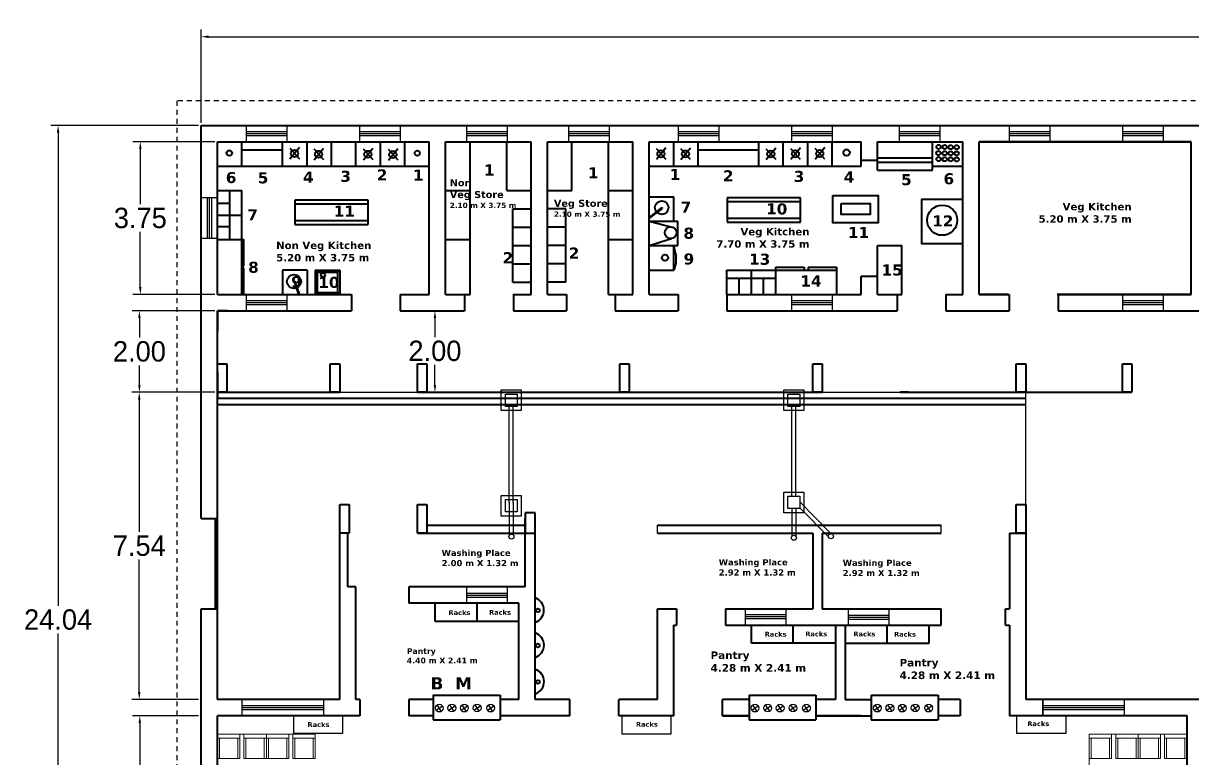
# Model space of a CAD drawing. Header units: inches. Extents: x 23 to 232, y -46 to 52.
# Drawn here: x 114.62 to 143.33, y 33.18 to 51.22 of the extents above; entities that cross this region are included whole.
import ezdxf

# ---------------------------------------------------------------- set-up
doc = ezdxf.new("R2010")
doc.units = ezdxf.units.IN
doc.header["$MEASUREMENT"] = 0
doc.linetypes.add('ACAD_ISO02W100', pattern=[15, 12, -3])
doc.layers.add('FUR', color=1, linetype='Continuous', lineweight=15)
doc.dimstyles.get("Standard").update_dxf_attribs({"dimtxt": 0.18, "dimasz": 0.18, "dimexe": 0.18, "dimexo": 0.0625, "dimgap": 0.09, "dimtad": 0, "dimtih": 1, "dimtoh": 1, "dimdec": 4, "dimzin": 0, "dimdsep": 46, "dimtxsty": 'Standard', "dimcen": 0.09, "dimadec": 0, "dimazin": 0, "dimtfac": 1, "dimtdec": 4, "dimtofl": 0, "dimtmove": 0, "dimatfit": 3, "dimfxl": 1, "dimtolj": 1, "dimtzin": 0, "dimarcsym": 0})

# ---------------------------------------------------------------- blocks, each defined once
blk = doc.blocks.new('*D35')
at = {"color": 0, "lineweight": -2}
for p, q in [((118.926, 48.719), (115.297, 48.719)), ((115.477, 48.539), (115.477, 36.926)), ((115.477, 24.859), (115.477, 36.246)), ((118.926, 24.679), (115.297, 24.679))]:
    blk.add_line(p, q, dxfattribs=at)
at = {"color": 0}
for points in [[(115.447, 48.539), (115.507, 48.539), (115.477, 48.719)], [(115.447, 24.859), (115.507, 24.859), (115.477, 24.679)]]:
    blk.add_solid(points, dxfattribs=at)
at = {"layer": 'Defpoints', "color": 0}
for p in [(115.477, 48.719), (118.989, 48.719), (118.989, 24.679)]:
    blk.add_point(p, dxfattribs=at)
at = {"color": 0, "insert": (115.477, 36.586), "char_height": 0.5, "attachment_point": 5}
blk.add_mtext('\\A1;24.04', dxfattribs=at)
blk = doc.blocks.new('*D36')
at = {"color": 0, "lineweight": -2}
for p, q in [((118.989, 48.782), (118.989, 51.075)), ((119.169, 50.895), (146.744, 50.895)), ((176.499, 50.895), (148.924, 50.895)), ((176.679, 48.782), (176.679, 51.075))]:
    blk.add_line(p, q, dxfattribs=at)
at = {"color": 0}
for points in [[(119.169, 50.925), (119.169, 50.865), (118.989, 50.895)], [(176.499, 50.925), (176.499, 50.865), (176.679, 50.895)]]:
    blk.add_solid(points, dxfattribs=at)
at = {"layer": 'Defpoints', "color": 0}
for p in [(176.679, 50.895), (118.989, 48.719), (176.679, 48.719)]:
    blk.add_point(p, dxfattribs=at)
at = {"color": 0, "insert": (147.834, 50.895), "char_height": 0.5, "attachment_point": 5}
blk.add_mtext('\\A1;57.69', dxfattribs=at)
blk = doc.blocks.new('*D41')
at = {"color": 0, "lineweight": -2}
for p, q in [((124.727, 44.169), (124.907, 44.169)), ((124.727, 43.989), (124.727, 43.522)), ((124.727, 42.349), (124.727, 42.842)), ((124.594, 42.169), (124.907, 42.169))]:
    blk.add_line(p, q, dxfattribs=at)
at = {"color": 0}
for points in [[(124.697, 43.989), (124.757, 43.989), (124.727, 44.169)], [(124.697, 42.349), (124.757, 42.349), (124.727, 42.169)]]:
    blk.add_solid(points, dxfattribs=at)
at = {"layer": 'Defpoints', "color": 0}
for p in [(124.665, 44.169), (124.532, 42.169), (124.727, 42.169)]:
    blk.add_point(p, dxfattribs=at)
at = {"color": 0, "insert": (124.727, 43.182), "char_height": 0.5, "attachment_point": 5}
blk.add_mtext('\\A1;2.00', dxfattribs=at)
blk = doc.blocks.new('*D42')
at = {"color": 0, "lineweight": -2}
for p, q in [((119.326, 42.169), (117.289, 42.169)), ((117.469, 41.989), (117.469, 38.739)), ((117.469, 34.809), (117.469, 38.059)), ((118.926, 34.629), (117.289, 34.629))]:
    blk.add_line(p, q, dxfattribs=at)
at = {"color": 0}
for points in [[(117.439, 41.989), (117.499, 41.989), (117.469, 42.169)], [(117.439, 34.809), (117.499, 34.809), (117.469, 34.629)]]:
    blk.add_solid(points, dxfattribs=at)
at = {"layer": 'Defpoints', "color": 0}
for p in [(117.469, 42.169), (119.389, 42.169), (118.989, 34.629)]:
    blk.add_point(p, dxfattribs=at)
at = {"color": 0, "insert": (117.469, 38.399), "char_height": 0.5, "attachment_point": 5}
blk.add_mtext('\\A1;7.54', dxfattribs=at)
blk = doc.blocks.new('*D43')
at = {"color": 0, "lineweight": -2}
for p, q in [((118.926, 34.229), (117.302, 34.229)), ((117.482, 34.049), (117.482, 29.994)), ((117.482, 25.259), (117.482, 29.314)), ((119.326, 25.079), (117.302, 25.079))]:
    blk.add_line(p, q, dxfattribs=at)
at = {"color": 0}
for points in [[(117.452, 34.049), (117.512, 34.049), (117.482, 34.229)], [(117.452, 25.259), (117.512, 25.259), (117.482, 25.079)]]:
    blk.add_solid(points, dxfattribs=at)
at = {"layer": 'Defpoints', "color": 0}
for p in [(118.989, 34.229), (117.482, 25.079), (119.389, 25.079)]:
    blk.add_point(p, dxfattribs=at)
at = {"color": 0, "insert": (117.482, 29.654), "char_height": 0.5, "attachment_point": 5}
blk.add_mtext('\\A1;9.15', dxfattribs=at)
blk = doc.blocks.new('*D44')
at = {"color": 0, "lineweight": -2}
for p, q in [((119.326, 44.169), (117.292, 44.169)), ((117.472, 43.989), (117.472, 43.509)), ((117.472, 42.349), (117.472, 42.829)), ((119.326, 42.169), (117.292, 42.169))]:
    blk.add_line(p, q, dxfattribs=at)
at = {"color": 0}
for points in [[(117.442, 43.989), (117.502, 43.989), (117.472, 44.169)], [(117.442, 42.349), (117.502, 42.349), (117.472, 42.169)]]:
    blk.add_solid(points, dxfattribs=at)
at = {"layer": 'Defpoints', "color": 0}
for p in [(119.389, 44.169), (117.472, 42.169), (119.389, 42.169)]:
    blk.add_point(p, dxfattribs=at)
at = {"color": 0, "insert": (117.472, 43.169), "char_height": 0.5, "attachment_point": 5}
blk.add_mtext('\\A1;2.00', dxfattribs=at)
blk = doc.blocks.new('*D45')
at = {"color": 0, "lineweight": -2}
for p, q in [((119.326, 48.319), (117.315, 48.319)), ((117.495, 48.139), (117.495, 46.784)), ((117.495, 44.749), (117.495, 46.104)), ((119.326, 44.569), (117.315, 44.569))]:
    blk.add_line(p, q, dxfattribs=at)
at = {"color": 0}
for points in [[(117.465, 48.139), (117.525, 48.139), (117.495, 48.319)], [(117.465, 44.749), (117.525, 44.749), (117.495, 44.569)]]:
    blk.add_solid(points, dxfattribs=at)
at = {"layer": 'Defpoints', "color": 0}
for p in [(117.495, 48.319), (119.389, 48.319), (119.389, 44.569)]:
    blk.add_point(p, dxfattribs=at)
at = {"color": 0, "insert": (117.495, 46.444), "char_height": 0.5, "attachment_point": 5}
blk.add_mtext('\\A1;3.75', dxfattribs=at)

msp = doc.modelspace()

# ---------------------------------------------------------------- linework, layer by layer
at = {"linetype": 'ACAD_ISO02W100', "ltscale": 0.01}
for p, q in [((177.27851, 49.31935), (118.38851, 49.31935)), ((118.38851, 49.31935), (118.38851, 24.07935))]:
    msp.add_line(p, q, dxfattribs=at)
at = {"lineweight": 40}
for p, q in [((118.98851, 39.06935), (118.98851, 48.71935)), ((118.98851, 48.71935), (143.68851, 48.71935)), ((124.58851, 44.56935), (124.58851, 48.31935)), ((137.68851, 44.56935), (137.68851, 48.31935)), ((138.08851, 44.56935), (138.08851, 48.31935)), ((138.08851, 48.31935), (143.28851, 48.31935)), ((138.08851, 44.56935), (138.08851, 48.31935)), ((143.28851, 48.31935), (138.08851, 48.31935)), ((143.28851, 44.56935), (143.28851, 48.31935)), ((143.28851, 44.56935), (143.28851, 48.31935)), ((135.18851, 47.86935), (135.58851, 47.86935)), ((135.18851, 44.56935), (135.18851, 45.01935)), ((135.18851, 45.01935), (135.58851, 45.01935)), ((119.38851, 44.56935), (122.67623, 44.56935)), ((122.67623, 44.56935), (122.67623, 44.16935)), ((123.87623, 44.56935), (124.58851, 44.56935)), ((123.87623, 44.56935), (123.87623, 44.16935)), ((125.45377, 44.56935), (125.45377, 44.16935)), ((126.63851, 44.56935), (127.08851, 44.56935)), ((126.65377, 44.56935), (126.65377, 44.16935)), ((127.95489, 44.56935), (127.95489, 44.16935)), ((129.15489, 44.56935), (129.15489, 44.16935)), ((129.98851, 44.56935), (130.69428, 44.56935)), ((130.69428, 44.56935), (130.69428, 44.16935)), ((131.89428, 44.56935), (135.18851, 44.56935)), ((131.89428, 44.56935), (131.89428, 44.16935)), ((136.07134, 44.56935), (136.07134, 44.16935)), ((137.27134, 44.56935), (137.68851, 44.56935)), ((137.27134, 44.56935), (137.27134, 44.16935)), ((138.08851, 44.56935), (138.82172, 44.56935)), ((138.8008, 44.56935), (138.08851, 44.56935)), ((138.82172, 44.56935), (138.82172, 44.16935)), ((143.28851, 44.56935), (140.0008, 44.56935)), ((140.02172, 44.56935), (143.28851, 44.56935)), ((140.02172, 44.56935), (140.02172, 44.16935)), ((119.38851, 39.06935), (119.38851, 44.16935)), ((119.38851, 44.16935), (122.67623, 44.16935)), ((119.63851, 44.16935), (119.38851, 44.16935)), ((119.38851, 44.16935), (119.38851, 43.66935)), ((123.87623, 44.16935), (125.45377, 44.16935)), ((126.65377, 44.16935), (127.95489, 44.16935)), ((129.15489, 44.16935), (130.69428, 44.16935)), ((131.89428, 44.16935), (136.07134, 44.16935)), ((137.27134, 44.16935), (138.82172, 44.16935)), ((140.02172, 44.16935), (143.68851, 44.16935)), ((119.38851, 42.66935), (119.38851, 42.16935)), ((119.38851, 42.50935), (119.38851, 42.00935)), ((118.98851, 39.06935), (118.98851, 42.16935)), ((119.38851, 42.16935), (122.38851, 42.16935)), ((119.38851, 42.16935), (119.63851, 42.16935)), ((119.58851, 42.16935), (119.38851, 42.16935)), ((119.38851, 42.01935), (139.22806, 42.01935)), ((122.35851, 42.16935), (122.15851, 42.16935)), ((124.30191, 42.16935), (134.231, 42.16935)), ((124.50191, 42.16935), (124.30191, 42.16935)), ((134.201, 42.16935), (134.001, 42.16935)), ((136.15058, 42.16935), (141.83263, 42.16935)), ((136.35058, 42.16935), (136.15058, 42.16935)), ((119.38851, 41.86935), (139.22806, 41.86935)), ((118.98851, 39.06935), (119.38851, 39.06935)), ((119.33851, 36.84935), (119.33851, 39.06935)), ((119.38851, 36.84935), (119.38851, 39.06935)), ((126.93851, 37.38935), (126.93851, 39.06935)), ((127.18851, 34.62935), (127.18851, 39.20935)), ((124.53191, 38.90935), (126.93851, 38.90935)), ((130.18851, 38.90935), (137.15511, 38.90935)), ((139.22806, 38.90935), (139.22806, 36.84935)), ((122.38851, 34.62935), (122.38851, 38.70935)), ((122.58851, 38.70935), (122.38851, 38.70935)), ((122.58851, 37.38935), (122.58851, 38.70935)), ((124.30191, 38.70935), (126.93851, 38.70935)), ((130.18851, 38.70935), (134.001, 38.70935)), ((134.001, 38.70935), (134.001, 36.84935)), ((134.231, 38.70935), (137.15511, 38.70935)), ((134.231, 38.70935), (134.231, 36.84935)), ((138.82806, 38.70935), (138.82806, 36.84935)), ((138.82806, 38.70935), (139.22806, 38.70935)), ((122.38851, 34.62935), (122.38851, 37.38935)), ((122.78851, 37.38935), (122.58851, 37.38935)), ((122.78851, 34.62935), (122.78851, 37.38935)), ((126.93851, 37.38935), (124.08592, 37.38935)), ((124.08592, 37.38935), (124.08592, 36.98935)), ((118.98851, 24.67935), (118.98851, 36.84935)), ((118.98851, 34.62935), (118.98851, 36.84935)), ((118.98851, 36.84935), (119.38851, 36.84935)), ((119.38851, 34.62935), (119.38851, 36.84935)), ((126.78851, 36.98935), (124.08592, 36.98935)), ((124.73553, 36.53935), (124.73553, 36.98935)), ((125.76202, 36.53935), (125.76202, 36.98935)), ((126.78851, 36.84935), (126.78851, 36.98935)), ((126.78851, 34.62935), (126.78851, 36.84935)), ((130.18851, 36.84935), (130.65889, 36.84935)), ((130.18851, 34.62935), (130.18851, 36.84935)), ((130.65889, 36.84935), (130.65889, 36.44935)), ((130.65889, 36.84935), (130.65889, 36.44935)), ((131.85889, 36.84935), (134.001, 36.84935)), ((131.85889, 36.84935), (131.85889, 36.44935)), ((132.35127, 36.84935), (134.001, 36.84935)), ((134.231, 36.84935), (137.15511, 36.84935)), ((134.231, 36.84935), (137.15511, 36.84935)), ((137.15511, 36.44935), (137.15511, 36.84935)), ((138.73079, 36.84935), (138.82806, 36.84935)), ((138.73079, 36.44935), (138.73079, 36.84935)), ((139.22806, 36.84935), (139.22806, 34.62935)), ((126.78851, 36.53935), (124.73553, 36.53935)), ((130.58851, 34.22935), (130.58851, 36.44935)), ((130.58851, 36.44935), (130.65889, 36.44935)), ((131.85889, 36.44935), (134.231, 36.44935)), ((132.498, 36.00992), (132.498, 36.44935)), ((133.52449, 36.00992), (133.52449, 36.44935)), ((134.231, 36.44935), (137.15511, 36.44935)), ((134.56381, 36.44935), (134.56381, 34.62935)), ((134.79381, 36.44935), (134.79381, 34.62935)), ((135.83186, 36.00845), (135.83186, 36.44935)), ((136.85835, 36.00845), (136.85835, 36.44935)), ((138.73079, 36.44935), (138.82806, 36.44935)), ((138.73079, 36.44935), (138.73079, 36.44935)), ((138.82806, 36.44935), (138.82806, 34.22935)), ((134.56381, 36.00992), (132.498, 36.00992)), ((134.79381, 36.00845), (136.85835, 36.00845)), ((122.38851, 34.62935), (119.38851, 34.62935)), ((122.88592, 34.62935), (122.78851, 34.62935)), ((122.88592, 34.62935), (122.88592, 34.22935)), ((124.08592, 34.62935), (124.08592, 34.22935)), ((124.68592, 34.62935), (124.08592, 34.62935)), ((124.68592, 34.62935), (124.68592, 34.22935)), ((126.78851, 34.62935), (126.3257, 34.62935)), ((128.03851, 34.62935), (127.18851, 34.62935)), ((128.03851, 34.22935), (128.03851, 34.62935)), ((130.18851, 34.62935), (129.23851, 34.62935)), ((129.23851, 34.22935), (129.23851, 34.62935)), ((129.6157, 34.62935), (129.45164, 34.62935)), ((132.43851, 34.62935), (131.78851, 34.62935)), ((131.78851, 34.22935), (131.78851, 34.62935)), ((134.56381, 34.62935), (134.07829, 34.62935)), ((134.79381, 34.62935), (135.43829, 34.62935)), ((137.61806, 34.62935), (137.07806, 34.62935)), ((137.61806, 34.62935), (137.61806, 34.22935)), ((138.82806, 34.62935), (138.82806, 34.22935)), ((143.63851, 34.62935), (139.22806, 34.62935)), ((119.38851, 25.07935), (119.38851, 34.22935)), ((122.88592, 34.22935), (119.38851, 34.22935)), ((124.68592, 34.22935), (124.08592, 34.22935)), ((128.03851, 34.22935), (126.3257, 34.22935)), ((130.58851, 34.22935), (129.23851, 34.22935)), ((129.73476, 34.22935), (129.59592, 34.22935)), ((129.73476, 34.22935), (129.61513, 34.22935)), ((132.43851, 34.22935), (131.78851, 34.22935)), ((131.78851, 34.22935), (132.43851, 34.22935)), ((135.19381, 34.22935), (134.07829, 34.22935)), ((134.07829, 34.22935), (135.43829, 34.22935)), ((137.61806, 34.22935), (137.07806, 34.22935)), ((138.90851, 34.22935), (138.82806, 34.22935)), ((143.03263, 34.22935), (138.90851, 34.22935)), ((143.18851, 34.22935), (143.03263, 34.22935)), ((143.18851, 25.07935), (143.18851, 34.22935)), ((143.18851, 25.07935), (143.18851, 34.22935))]:
    msp.add_line(p, q, dxfattribs=at)
at = {"color": 6}
for p, q in [((120.09158, 48.71935), (120.09158, 48.31935)), ((120.09158, 48.56935), (121.09158, 48.56935)), ((120.09158, 48.51935), (121.09158, 48.51935)), ((121.09158, 48.71935), (121.09158, 48.31935)), ((122.87623, 48.71935), (122.87623, 48.31935)), ((122.87623, 48.56935), (123.87623, 48.56935)), ((122.87623, 48.51935), (123.87623, 48.51935)), ((123.87623, 48.71935), (123.87623, 48.31935)), ((125.50235, 48.71935), (125.50235, 48.31935)), ((125.50235, 48.56935), (126.50235, 48.56935)), ((125.50235, 48.51935), (126.50235, 48.51935)), ((126.50235, 48.71935), (126.50235, 48.31935)), ((128.00347, 48.71935), (128.00347, 48.31935)), ((128.00347, 48.56935), (129.00347, 48.56935)), ((128.00347, 48.51935), (129.00347, 48.51935)), ((129.00347, 48.71935), (129.00347, 48.31935)), ((130.69428, 48.71935), (130.69428, 48.31935)), ((130.69428, 48.56935), (131.69428, 48.56935)), ((130.69428, 48.51935), (131.69428, 48.51935)), ((131.69428, 48.71935), (131.69428, 48.31935)), ((133.47892, 48.71935), (133.47892, 48.31935)), ((133.47892, 48.56935), (134.47892, 48.56935)), ((133.47892, 48.51935), (134.47892, 48.51935)), ((134.47892, 48.71935), (134.47892, 48.31935)), ((136.11992, 48.71935), (136.11992, 48.31935)), ((136.11992, 48.56935), (137.11992, 48.56935)), ((136.11992, 48.51935), (137.11992, 48.51935)), ((137.11992, 48.71935), (137.11992, 48.31935)), ((138.82172, 48.71935), (138.82172, 48.31935)), ((138.82172, 48.56935), (139.82172, 48.56935)), ((138.82172, 48.51935), (139.82172, 48.51935)), ((141.60636, 48.71935), (141.60636, 48.31935)), ((141.60636, 48.56935), (142.60636, 48.56935)), ((141.60636, 48.51935), (142.60636, 48.51935)), ((142.60636, 48.71935), (142.60636, 48.31935)), ((120.09158, 48.46935), (121.09158, 48.46935)), ((122.87623, 48.46935), (123.87623, 48.46935)), ((125.50235, 48.46935), (126.50235, 48.46935)), ((128.00347, 48.46935), (129.00347, 48.46935)), ((130.69428, 48.46935), (131.69428, 48.46935)), ((133.47892, 48.46935), (134.47892, 48.46935)), ((136.11992, 48.46935), (137.11992, 48.46935)), ((138.82172, 48.46935), (139.82172, 48.46935)), ((141.60636, 48.46935), (142.60636, 48.46935)), ((119.38851, 46.94435), (118.98851, 46.94435)), ((119.13851, 46.94435), (119.13851, 45.94435)), ((119.18851, 46.94435), (119.18851, 45.94435)), ((119.23851, 46.94435), (119.23851, 45.94435)), ((119.38851, 45.94435), (118.98851, 45.94435)), ((120.09158, 44.56935), (120.09158, 44.16935)), ((121.09158, 44.56935), (121.09158, 44.16935)), ((133.47892, 44.56935), (133.47892, 44.16935)), ((134.47892, 44.56935), (134.47892, 44.16935)), ((141.60636, 44.56935), (141.60636, 44.16935)), ((142.60636, 44.56935), (142.60636, 44.16935)), ((120.09158, 44.41935), (121.09158, 44.41935)), ((120.09158, 44.36935), (121.09158, 44.36935)), ((120.09158, 44.31935), (121.09158, 44.31935)), ((133.47892, 44.41935), (134.47892, 44.41935)), ((133.47892, 44.36935), (134.47892, 44.36935)), ((133.47892, 44.31935), (134.47892, 44.31935)), ((141.60636, 44.41935), (142.60636, 44.41935)), ((141.60636, 44.36935), (142.60636, 44.36935)), ((141.60636, 44.31935), (142.60636, 44.31935)), ((125.50269, 37.38935), (125.50269, 36.98935)), ((126.50269, 37.38935), (126.50269, 36.98935)), ((126.50269, 37.23209), (125.50269, 37.23209)), ((126.50269, 37.18209), (125.50269, 37.18209)), ((126.50269, 37.18209), (125.50269, 37.18209)), ((126.50269, 37.13209), (125.50269, 37.13209)), ((132.35127, 36.45957), (132.35127, 36.85957)), ((133.35127, 36.45957), (133.35127, 36.85957)), ((134.87523, 36.44209), (134.87523, 36.84209)), ((135.87523, 36.44209), (135.87523, 36.84209)), ((132.35127, 36.71682), (133.35127, 36.71682)), ((132.35127, 36.66682), (133.35127, 36.66682)), ((132.35127, 36.66682), (133.35127, 36.66682)), ((132.35127, 36.61682), (133.35127, 36.61682)), ((134.87523, 36.69935), (135.87523, 36.69935)), ((134.87523, 36.64935), (135.87523, 36.64935)), ((134.87523, 36.64935), (135.87523, 36.64935)), ((134.87523, 36.59935), (135.87523, 36.59935)), ((119.98851, 34.62935), (119.98851, 34.22935)), ((119.98851, 34.47935), (121.98851, 34.47935)), ((121.98851, 34.62935), (121.98851, 34.22935)), ((139.64806, 34.62935), (139.64806, 34.22935)), ((139.64806, 34.22935), (139.64806, 34.62935)), ((139.64806, 34.47935), (141.64806, 34.47935)), ((141.64806, 34.62935), (141.64806, 34.22935)), ((119.98851, 34.42935), (121.98851, 34.42935)), ((119.98851, 34.42935), (121.98851, 34.42935)), ((119.98851, 34.37935), (121.98851, 34.37935)), ((139.64806, 34.42935), (141.64806, 34.42935)), ((139.64806, 34.42935), (141.64806, 34.42935)), ((139.64806, 34.37935), (141.64806, 34.37935))]:
    msp.add_line(p, q, dxfattribs=at)
for p, q in [((139.82172, 48.71935), (139.82172, 48.31935)), ((121.28963, 44.89343), (121.26771, 44.886)), ((122.38851, 42.16935), (124.30191, 42.16935)), ((134.201, 42.16935), (136.15058, 42.16935)), ((139.22806, 38.90935), (139.22806, 42.16935)), ((126.54942, 39.46035), (126.54942, 41.86935)), ((126.64942, 39.46035), (126.64942, 41.86935)), ((133.48508, 39.61655), (133.48508, 41.83875)), ((133.58508, 39.61655), (133.58508, 41.83875)), ((126.54942, 39.46035), (126.54942, 38.65539)), ((126.64942, 39.46035), (126.64942, 38.66872)), ((134.45408, 38.69527), (133.68132, 39.47473)), ((134.38488, 38.62303), (133.68132, 39.33269)), ((133.48508, 39.31103), (133.48508, 38.6248)), ((133.58508, 39.31103), (133.58508, 38.63812)), ((130.18851, 38.70935), (130.18851, 38.90935)), ((137.15511, 38.70935), (137.15511, 38.90935)), ((127.18851, 34.62935), (127.18851, 38.65614)), ((127.18851, 34.76595), (127.18851, 35.36595)), ((127.18851, 34.76595), (127.18851, 35.21595)), ((121.25953, 33.78934), (121.25953, 34.22935)), ((122.45953, 34.22935), (122.45953, 33.78934)), ((129.32136, 33.77371), (129.32136, 34.22935)), ((130.52136, 34.22935), (130.52136, 33.77371)), ((138.82806, 34.22935), (139.32851, 34.22935)), ((139.01477, 33.79027), (139.01477, 34.22935)), ((140.21477, 34.22935), (140.21477, 33.79027)), ((122.45953, 33.78934), (121.25953, 33.78934)), ((130.52136, 33.77371), (129.32136, 33.77371)), ((140.21477, 33.79027), (139.01477, 33.79027))]:
    msp.add_line(p, q)
at = {"color": 3, "lineweight": 40}
for p, q in [((119.38851, 44.56935), (119.38851, 48.31935)), ((119.38851, 48.31935), (124.58851, 48.31935)), ((119.98851, 47.71935), (119.98851, 48.31935)), ((120.98851, 47.71935), (120.98851, 48.31935)), ((121.58851, 47.71935), (121.58851, 48.31935)), ((122.18851, 47.71935), (122.18851, 48.31935)), ((122.78851, 47.71935), (122.78851, 48.31935)), ((123.38851, 47.71935), (123.38851, 48.31935)), ((123.98851, 47.71935), (123.98851, 48.31935)), ((124.98851, 44.56935), (124.98851, 48.31935)), ((124.98851, 48.31935), (127.08851, 48.31935)), ((125.58851, 44.56935), (125.58851, 48.31935)), ((126.48851, 47.11935), (126.48851, 48.31935)), ((127.08851, 44.56935), (127.08851, 48.31935)), ((127.48851, 44.56935), (127.48851, 48.31935)), ((127.48851, 48.31935), (129.58851, 48.31935)), ((128.08851, 47.11935), (128.08851, 48.31935)), ((128.98851, 44.56935), (128.98851, 48.31935)), ((129.58851, 44.56935), (129.58851, 48.31935)), ((129.98851, 44.56935), (129.98851, 48.31935)), ((129.98851, 48.31935), (135.18851, 48.31935)), ((130.58851, 47.71935), (130.58851, 48.31935)), ((131.18851, 47.71935), (131.18851, 48.31935)), ((132.67892, 47.71935), (132.67892, 48.31935)), ((133.27892, 47.71935), (133.27892, 48.31935)), ((133.87892, 47.71935), (133.87892, 48.31935)), ((134.47892, 47.71935), (134.47892, 48.31935)), ((135.18851, 47.71935), (135.18851, 48.31935)), ((135.58851, 47.61935), (135.58851, 48.31935)), ((135.58851, 48.31935), (137.68851, 48.31935)), ((136.93851, 47.61935), (136.93851, 48.31935)), ((119.98851, 48.11935), (120.98851, 48.11935)), ((121.16138, 48.15891), (121.39944, 47.89802)), ((121.40328, 48.17426), (121.16906, 47.88651)), ((121.7527, 48.13973), (121.99076, 47.87884)), ((121.9946, 48.15508), (121.76038, 47.86733)), ((122.96222, 48.13973), (123.20028, 47.87884)), ((123.20412, 48.15508), (122.9699, 47.86733)), ((123.57657, 48.13206), (123.81464, 47.87117)), ((123.81848, 48.1474), (123.58425, 47.85966)), ((130.15636, 48.15183), (130.39442, 47.89094)), ((130.39826, 48.16717), (130.16404, 47.87943)), ((130.75685, 48.14834), (130.99491, 47.88745)), ((130.99875, 48.16368), (130.76453, 47.87594)), ((131.18851, 48.11935), (132.67892, 48.11935)), ((132.85303, 48.14711), (133.0911, 47.88622)), ((133.09494, 48.16246), (132.86071, 47.87471)), ((133.45563, 48.15264), (133.69369, 47.89175)), ((133.69753, 48.16798), (133.46331, 47.88024)), ((134.05269, 48.15816), (134.29076, 47.89727)), ((134.2946, 48.17351), (134.06037, 47.88576)), ((119.38851, 47.71935), (124.58851, 47.71935)), ((129.98851, 47.71935), (135.18851, 47.71935)), ((135.58851, 47.91935), (136.93851, 47.91935)), ((135.58851, 47.81935), (136.93851, 47.81935)), ((136.93851, 47.71935), (137.68851, 47.71935)), ((135.58851, 47.61935), (136.93851, 47.61935)), ((119.38851, 47.11935), (119.98851, 47.11935)), ((119.68851, 45.91935), (119.68851, 47.11935)), ((119.98851, 44.56935), (119.98851, 47.11935)), ((124.98851, 47.11935), (125.58851, 47.11935)), ((126.48851, 47.11935), (127.08851, 47.11935)), ((127.48851, 47.11935), (128.08851, 47.11935)), ((128.98851, 47.11935), (129.58851, 47.11935)), ((119.68851, 46.79884), (119.38851, 46.79884)), ((121.2855, 46.88716), (121.2855, 46.28716)), ((123.0855, 46.88716), (121.2855, 46.88716)), ((123.0855, 46.78716), (121.2855, 46.78716)), ((123.0855, 46.28716), (123.0855, 46.88716)), ((129.98851, 46.96935), (130.58851, 46.96935)), ((130.58851, 46.36935), (130.58851, 46.96935)), ((130.58851, 46.36935), (130.58851, 46.96935)), ((131.8991, 46.94283), (131.8991, 46.34283)), ((133.6991, 46.94283), (131.8991, 46.94283)), ((133.6991, 46.84283), (131.8991, 46.84283)), ((133.6991, 46.34283), (133.6991, 46.94283)), ((119.38851, 46.51935), (119.98851, 46.51935)), ((126.63851, 44.86935), (126.63851, 46.66935)), ((126.63851, 46.66935), (127.08851, 46.66935)), ((127.93851, 46.66935), (127.48851, 46.66935)), ((127.93851, 44.86935), (127.93851, 46.66935)), ((130.29362, 46.70102), (129.98851, 46.45644)), ((130.30288, 46.68023), (129.98851, 46.44435)), ((130.29362, 46.70102), (130.30288, 46.68023)), ((119.68851, 46.2284), (119.38851, 46.2284)), ((121.2855, 46.38716), (123.0855, 46.38716)), ((121.2855, 46.28716), (123.0855, 46.28716)), ((126.63851, 46.21935), (127.08851, 46.21935)), ((127.93851, 46.21935), (127.48851, 46.21935)), ((129.98851, 46.36935), (130.68851, 46.36935)), ((129.98851, 46.36935), (130.58573, 46.2106)), ((130.68851, 45.76935), (130.68851, 46.36935)), ((131.8991, 46.44283), (133.6991, 46.44283)), ((131.8991, 46.34283), (133.6991, 46.34283)), ((129.98817, 45.77178), (130.53342, 45.94435)), ((119.38851, 45.91935), (120.03851, 45.91935)), ((120.03851, 45.26935), (120.03851, 45.91935)), ((124.98851, 45.91935), (125.58851, 45.91935)), ((126.63851, 45.76935), (127.08851, 45.76935)), ((127.93851, 45.76935), (127.48851, 45.76935)), ((128.98851, 45.91935), (129.58851, 45.91935)), ((129.98851, 45.76935), (130.68851, 45.76935)), ((130.58851, 45.16935), (130.58851, 45.76935)), ((130.58851, 45.16935), (130.58851, 45.76935)), ((130.64346, 45.54672), (130.58851, 45.76935)), ((135.58851, 44.56935), (135.58851, 45.76935)), ((135.58851, 45.76935), (136.18851, 45.76935)), ((136.18851, 44.56935), (136.18851, 45.76935)), ((130.64346, 45.54672), (130.64346, 45.33844)), ((119.98851, 45.26935), (120.03851, 45.26935)), ((119.98851, 45.21935), (120.03851, 45.21935)), ((120.03851, 44.56935), (120.03851, 45.21935)), ((120.98851, 45.16935), (120.98851, 44.56935)), ((121.58851, 45.16935), (120.98851, 45.16935)), ((121.58851, 45.16935), (121.58851, 44.56935)), ((121.78851, 45.16935), (122.38851, 45.16935)), ((121.78851, 45.16935), (121.78851, 44.56935)), ((121.83851, 45.11935), (121.78851, 45.16935)), ((121.83851, 45.11935), (122.33851, 45.11935)), ((121.83851, 45.11935), (121.83851, 44.61935)), ((122.33851, 45.11935), (122.38851, 45.16935)), ((122.33851, 45.11935), (122.33851, 44.61935)), ((122.38851, 45.16935), (122.38851, 44.56935)), ((126.63851, 45.31935), (127.08851, 45.31935)), ((127.93851, 45.31935), (127.48851, 45.31935)), ((129.98851, 45.16935), (130.58851, 45.16935)), ((130.64346, 45.33844), (130.58851, 45.16935)), ((131.89428, 45.16935), (134.58851, 45.16935)), ((131.89428, 44.56935), (131.89428, 45.16935)), ((132.49428, 44.56935), (132.49428, 45.16935)), ((133.09428, 45.23935), (133.79139, 45.23935)), ((133.09428, 44.56935), (133.09428, 45.23935)), ((133.79139, 45.23935), (133.79139, 45.16935)), ((133.89139, 45.23935), (134.58851, 45.23935)), ((133.89139, 45.23935), (133.89139, 45.16935)), ((134.58851, 44.56935), (134.58851, 45.23935)), ((121.26771, 44.886), (121.37513, 44.56935)), ((121.40981, 44.56935), (121.28963, 44.89343)), ((126.63851, 44.86935), (127.08851, 44.86935)), ((127.93851, 44.86935), (127.48851, 44.86935)), ((131.89428, 44.96935), (133.09428, 44.96935)), ((132.19428, 44.56935), (132.19428, 44.96935)), ((132.79428, 44.56935), (132.79428, 44.96935)), ((121.78851, 44.56935), (121.83851, 44.61935)), ((121.83851, 44.61935), (122.33851, 44.61935)), ((122.33851, 44.61935), (122.38851, 44.56935)), ((124.98851, 44.56935), (125.58851, 44.56935)), ((127.48851, 44.56935), (127.95489, 44.56935)), ((128.98851, 44.56935), (129.58851, 44.56935)), ((135.58851, 44.56935), (136.18851, 44.56935))]:
    msp.add_line(p, q, dxfattribs=at)
at = {"color": 1, "lineweight": 40}
for p, q in [((119.38851, 42.16935), (119.38851, 42.86935)), ((119.38851, 42.86935), (119.61851, 42.86935)), ((119.61851, 42.86935), (119.61851, 42.16935)), ((122.15851, 42.16935), (122.15851, 42.86935)), ((122.15851, 42.86935), (122.38851, 42.86935)), ((122.38851, 42.86935), (122.38851, 42.16935)), ((124.30191, 42.16935), (124.30191, 42.86935)), ((124.30191, 42.86935), (124.53191, 42.86935)), ((124.53191, 42.86935), (124.53191, 42.16935)), ((129.26645, 42.16935), (129.26645, 42.86935)), ((129.26645, 42.86935), (129.49645, 42.86935)), ((129.49645, 42.86935), (129.49645, 42.16935)), ((134.001, 42.16935), (134.001, 42.86935)), ((134.001, 42.86935), (134.231, 42.86935)), ((134.231, 42.86935), (134.231, 42.16935)), ((138.99806, 42.16935), (138.99806, 42.86935)), ((138.99806, 42.86935), (139.22806, 42.86935)), ((139.22806, 42.86935), (139.22806, 42.16935)), ((141.60263, 42.16935), (141.60263, 42.86935)), ((141.60263, 42.86935), (141.83263, 42.86935)), ((141.83263, 42.86935), (141.83263, 42.16935)), ((119.61851, 42.16935), (119.38851, 42.16935)), ((122.38851, 42.16935), (122.15851, 42.16935)), ((124.53191, 42.16935), (124.30191, 42.16935)), ((129.49645, 42.16935), (129.26645, 42.16935)), ((134.231, 42.16935), (134.001, 42.16935)), ((139.22806, 42.16935), (138.99806, 42.16935)), ((141.83263, 42.16935), (141.60263, 42.16935)), ((122.38851, 38.70935), (122.38851, 39.40935)), ((122.38851, 39.40935), (122.61851, 39.40935)), ((122.61851, 39.40935), (122.61851, 38.70935)), ((124.30191, 38.70935), (124.30191, 39.40935)), ((124.30191, 39.40935), (124.53191, 39.40935)), ((124.53191, 39.40935), (124.53191, 38.70935)), ((138.99806, 38.70935), (138.99806, 39.40935)), ((138.99806, 39.40935), (139.22806, 39.40935)), ((139.22806, 39.40935), (139.22806, 38.70935)), ((127.18851, 39.20935), (126.93851, 39.20935)), ((126.93851, 39.20935), (126.93851, 38.70935)), ((127.18851, 38.70935), (127.18851, 39.20935)), ((122.61851, 38.70935), (122.38851, 38.70935)), ((124.53191, 38.70935), (124.30191, 38.70935)), ((126.93851, 38.70935), (127.18851, 38.70935)), ((139.22806, 38.70935), (138.99806, 38.70935))]:
    msp.add_line(p, q, dxfattribs=at)
at = {"color": 5, "lineweight": 40}
for p, q in [((124.68592, 34.72935), (126.3257, 34.72935)), ((124.68592, 34.72935), (124.68592, 34.12935)), ((126.3257, 34.72935), (126.3257, 34.12935)), ((126.3257, 34.72935), (126.3257, 34.12935)), ((132.43851, 34.72935), (134.07829, 34.72935)), ((132.43851, 34.72935), (132.43851, 34.12935)), ((134.07829, 34.72935), (134.07829, 34.12935)), ((135.43829, 34.72935), (135.43829, 34.12935)), ((135.43829, 34.72935), (137.07806, 34.72935)), ((137.07806, 34.72935), (137.07806, 34.12935)), ((124.68592, 34.12935), (126.3257, 34.12935)), ((132.43851, 34.12935), (134.07829, 34.12935)), ((135.43829, 34.12935), (137.07806, 34.12935))]:
    msp.add_line(p, q, dxfattribs=at)
at = {"color": 1}
for p, q in [((124.75412, 34.36155), (124.91141, 34.46781)), ((124.8853, 34.33564), (124.78023, 34.49372)), ((125.06336, 34.36439), (125.22065, 34.47065)), ((125.19454, 34.33847), (125.08947, 34.49656)), ((125.36976, 34.36155), (125.52706, 34.46781)), ((125.50095, 34.33564), (125.39587, 34.49372)), ((125.68468, 34.36722), (125.84197, 34.47348)), ((125.81586, 34.34131), (125.71079, 34.49939)), ((126.01561, 34.36175), (126.17291, 34.46801)), ((126.1468, 34.33584), (126.04172, 34.49392)), ((132.50671, 34.36155), (132.664, 34.46781)), ((132.63789, 34.33564), (132.53281, 34.49372)), ((132.81595, 34.36439), (132.97324, 34.47065)), ((132.94713, 34.33847), (132.84205, 34.49656)), ((133.12235, 34.36155), (133.27964, 34.46781)), ((133.25354, 34.33564), (133.14846, 34.49372)), ((133.43727, 34.36722), (133.59456, 34.47348)), ((133.56845, 34.34131), (133.46337, 34.49939)), ((133.7682, 34.36175), (133.9255, 34.46801)), ((133.89939, 34.33584), (133.79431, 34.49392)), ((135.50648, 34.36155), (135.66378, 34.46781)), ((135.63767, 34.33564), (135.53259, 34.49372)), ((135.81572, 34.36439), (135.97302, 34.47065)), ((135.94691, 34.33847), (135.84183, 34.49656)), ((136.12213, 34.36155), (136.27942, 34.46781)), ((136.25331, 34.33564), (136.14823, 34.49372)), ((136.43704, 34.36722), (136.59434, 34.47348)), ((136.56823, 34.34131), (136.46315, 34.49939)), ((136.76798, 34.36175), (136.92527, 34.46801)), ((136.89917, 34.33584), (136.79409, 34.49392))]:
    msp.add_line(p, q, dxfattribs=at)
at = {"color": 3, "lineweight": 40}
for points in [[(134.4973, 46.99907), (135.60714, 46.99907), (135.60714, 46.32909), (134.4973, 46.32909)], [(134.6973, 46.79907), (135.40714, 46.79907), (135.40714, 46.52909), (134.6973, 46.52909)]]:
    msp.add_lwpolyline(points, close=True, dxfattribs=at)
msp.add_lwpolyline([(137.68851, 46.90225), (136.67305, 46.90225), (136.67305, 45.81905), (137.68851, 45.81905)], dxfattribs=at)
for points in [[(126.35635, 42.22486), (126.84452, 42.22486), (126.84452, 41.71935), (126.35635, 41.71935)], [(133.29314, 42.22486), (133.78132, 42.22486), (133.78132, 41.71935), (133.29314, 41.71935)], [(126.45635, 42.12486), (126.74452, 42.12486), (126.74452, 41.81935), (126.45635, 41.81935)], [(133.39314, 42.12486), (133.68132, 42.12486), (133.68132, 41.81935), (133.39314, 41.81935)], [(126.35635, 39.63531), (126.84452, 39.63531), (126.84452, 39.12979), (126.35635, 39.12979)], [(133.29314, 39.71655), (133.78132, 39.71655), (133.78132, 39.21103), (133.29314, 39.21103)], [(133.39314, 39.61655), (133.68132, 39.61655), (133.68132, 39.31103), (133.39314, 39.31103)], [(126.45635, 39.53531), (126.74452, 39.53531), (126.74452, 39.22979), (126.45635, 39.22979)]]:
    msp.add_lwpolyline(points, close=True)
for centre, radius in [((137.08902, 48.19103), 0.05211), ((137.24322, 48.18877), 0.05211), ((137.3906, 48.18423), 0.05211), ((137.53572, 48.18197), 0.05211), ((119.67909, 48.03925), 0.06674), ((121.28041, 48.02847), 0.08824), ((121.87173, 48.00929), 0.08824), ((123.08125, 48.00929), 0.08824), ((123.69561, 48.00161), 0.08824), ((124.29232, 48.03699), 0.06201), ((130.27539, 48.02138), 0.08824), ((130.87588, 48.01789), 0.08824), ((132.97206, 48.01667), 0.08824), ((133.57466, 48.02219), 0.08824), ((134.17172, 48.02772), 0.08824), ((134.83096, 48.05156), 0.07822), ((137.08671, 48.03923), 0.05211), ((137.08898, 47.89196), 0.05211), ((137.2409, 48.03697), 0.05211), ((137.24317, 47.8897), 0.05211), ((137.38829, 48.03243), 0.05211), ((137.39056, 47.88516), 0.05211), ((137.53341, 48.03017), 0.05211), ((137.53568, 47.8829), 0.05211), ((130.29362, 46.70102), 0.16596), ((137.17938, 46.39118), 0.37021), ((130.51359, 46.08651), 0.14354), ((130.37443, 45.472), 0.07625), ((121.98057, 45.04854), 0.05056), ((121.26709, 44.88782), 0.17219)]:
    msp.add_circle(centre, radius, dxfattribs=at)
for centre in [(126.60419, 38.62629), (133.53985, 38.59569), (134.44596, 38.63378)]:
    msp.add_circle(centre, 0.06202)
at = {"lineweight": 40}
for centre in [(127.25407, 36.81318), (127.25539, 35.95175), (127.25656, 35.05759)]:
    msp.add_circle(centre, 0.04543, dxfattribs=at)
at = {"color": 1}
for centre in [(124.83276, 34.41468), (125.14201, 34.41752), (125.44841, 34.41468), (125.76332, 34.42035), (126.09426, 34.41488), (132.58535, 34.41468), (132.89459, 34.41752), (133.201, 34.41468), (133.51591, 34.42035), (133.84685, 34.41488), (135.58513, 34.41468), (135.89437, 34.41752), (136.20077, 34.41468), (136.51569, 34.42035), (136.84663, 34.41488)]:
    msp.add_circle(centre, 0.09491, dxfattribs=at)
at = {"lineweight": 40}
for centre, start, end in [((127.08813, 36.82153), 288.547391, 71.452609), ((127.08945, 35.96011), 288.295064, 71.704936), ((127.09062, 35.06595), 288.071953, 71.928047)]:
    msp.add_arc(centre, 0.31557, start, end, dxfattribs=at)
at = {"layer": 'FUR', "lineweight": 20}
for p, q in [((119.38851, 33.17935), (119.38851, 33.77935)), ((121.78851, 33.77935), (119.38851, 33.77935)), ((119.93851, 33.67935), (119.38851, 33.67935)), ((119.43851, 33.67935), (119.43851, 33.17935)), ((119.88851, 33.67935), (119.88851, 33.17935)), ((119.93851, 33.77935), (119.93851, 33.17935)), ((120.03851, 33.77935), (120.03851, 33.17935)), ((120.58851, 33.67935), (120.03851, 33.67935)), ((120.08851, 33.67935), (120.08851, 33.17935)), ((120.53851, 33.17935), (120.53851, 33.67935)), ((120.58851, 33.77935), (120.58851, 33.17935)), ((120.58851, 33.17935), (120.58851, 33.77935)), ((120.58851, 33.77935), (120.58851, 33.17935)), ((120.58851, 33.17935), (120.58851, 33.77935)), ((121.13851, 33.67935), (120.58851, 33.67935)), ((120.63851, 33.67935), (120.63851, 33.17935)), ((121.08851, 33.67935), (121.08851, 33.17935)), ((121.13851, 33.77935), (121.13851, 33.17935)), ((121.23851, 33.77935), (121.23851, 33.17935)), ((121.78851, 33.67935), (121.23851, 33.67935)), ((121.28851, 33.67935), (121.28851, 33.17935)), ((121.73851, 33.17935), (121.73851, 33.67935)), ((121.78851, 33.77935), (121.78851, 33.17935)), ((121.78851, 33.17935), (121.78851, 33.77935)), ((143.18851, 33.77935), (140.78851, 33.77935)), ((140.78851, 33.77935), (140.78851, 31.62935)), ((141.33851, 33.67935), (140.78851, 33.67935)), ((140.83851, 33.67935), (140.83851, 33.17935)), ((141.28851, 33.67935), (141.28851, 33.17935)), ((141.33851, 33.77935), (141.33851, 33.17935)), ((141.43851, 33.77935), (141.43851, 33.17935)), ((141.98851, 33.67935), (141.43851, 33.67935)), ((141.48851, 33.67935), (141.48851, 33.17935)), ((141.93851, 33.17935), (141.93851, 33.67935)), ((141.98851, 33.77935), (141.98851, 33.17935)), ((141.98851, 33.17935), (141.98851, 33.77935)), ((141.98851, 33.77935), (141.98851, 33.17935)), ((141.98851, 33.17935), (141.98851, 33.77935)), ((142.53851, 33.67935), (141.98851, 33.67935)), ((142.03851, 33.67935), (142.03851, 33.17935)), ((142.48851, 33.67935), (142.48851, 33.17935)), ((142.53851, 33.77935), (142.53851, 33.17935)), ((142.63851, 33.77935), (142.63851, 33.17935)), ((143.18851, 33.67935), (142.63851, 33.67935)), ((142.68851, 33.67935), (142.68851, 33.17935)), ((143.13851, 33.17935), (143.13851, 33.67935)), ((143.18851, 33.64935), (143.18851, 33.04935)), ((119.93851, 33.17935), (119.38851, 33.17935)), ((120.58851, 33.17935), (120.03851, 33.17935)), ((121.13851, 33.17935), (120.58851, 33.17935)), ((121.78851, 33.17935), (121.23851, 33.17935)), ((141.33851, 33.17935), (140.78851, 33.17935)), ((141.98851, 33.17935), (141.43851, 33.17935)), ((142.53851, 33.17935), (141.98851, 33.17935)), ((143.18851, 33.17935), (142.63851, 33.17935))]:
    msp.add_line(p, q, dxfattribs=at)

# ---------------------------------------------------------------- texts
for s, insert, char_height, width, attachment_point in [('{\\fVerdana|b1|i0|c0|p34;2}', (123.29944, 47.63991), 0.2715054, 0.4973482, 1), ('{\\fVerdana|b1|i0|c0|p34;1}', (125.93149, 47.75982), 0.2715054, 0.4973482, 1), ('{\\fVerdana|b1|i0|c0|p34;1}', (128.48333, 47.68819), 0.2715054, 0.4973482, 1), ('{\\fVerdana|b1|i0|c0|p34;1}', (130.49069, 47.64895), 0.2715054, 0.4973482, 1), ('{\\fVerdana|b1|i0|c0|p34;6}', (119.5946, 47.57464), 0.2715054, 0.4973482, 1), ('{\\fVerdana|b1|i0|c0|p34;5}', (120.37877, 47.568), 0.2715054, 0.4973482, 1), ('{\\fVerdana|b1|i0|c0|p34;4}', (121.48818, 47.58723), 0.2715054, 0.4973482, 1), ('{\\fVerdana|b1|i0|c0|p34;3}', (122.40517, 47.60581), 0.2715054, 0.4973482, 1), ('{\\fVerdana|b1|i0|c0|p34;1}', (124.18894, 47.63265), 0.2715054, 0.4973482, 1), ('{\\fVerdana|b1|i0|c0|p34;2}', (131.79701, 47.61632), 0.2715054, 0.4973482, 1), ('{\\fVerdana|b1|i0|c0|p34;3}', (133.53441, 47.60327), 0.2715054, 0.4973482, 1), ('{\\fVerdana|b1|i0|c0|p34;4}', (134.76231, 47.58859), 0.2715054, 0.4973482, 1), ('{\\fVerdana|b1|i0|c0|p34;5}', (136.17013, 47.52396), 0.2715054, 0.4973482, 1), ('{\\fVerdana|b1|i0|c0|p34;6}', (137.21174, 47.54489), 0.2715054, 0.4973482, 1), ('{\\fVerdana|b1|i0|c0|p34;7}', (130.75823, 46.84517), 0.2715054, 0.4973482, 1), ('{\\fVerdana|b1|i0|c0|p34;10}', (132.85822, 46.80446), 0.2715054, 0.4973482, 1), ('{\\fVerdana|b1|i0|c0|p34;Veg Kitchen\\P5.20 m X 3.75 m}', (141.82915, 46.81547), 0.1814051, 2.5467002, 3), ('{\\fVerdana|b1|i0|c0|p34;7}', (120.12321, 46.66077), 0.2715054, 0.4973482, 1), ('{\\fVerdana|b1|i0|c0|p34;11}', (122.24462, 46.74879), 0.2715054, 0.4973482, 1), ('{\\fVerdana|b1|i0|c0|p34;12}', (136.93496, 46.50932), 0.2715054, 0.4973482, 1), ('{\\fVerdana|b1|i0|c0|p34;8}', (130.82741, 46.2082), 0.2715054, 0.4973482, 1), ('{\\fVerdana|b1|i0|c0|p34;11}', (134.86555, 46.22397), 0.2715054, 0.4973482, 1), ('{\\fVerdana|b1|i0|c0|p34;2}', (128.01242, 45.72053), 0.2715054, 0.4973482, 1), ('{\\fVerdana|b1|i0|c0|p34;8}', (120.14292, 45.37313), 0.2715054, 0.4973482, 1), ('{\\fVerdana|b1|i0|c0|p34;2}', (126.3881, 45.60552), 0.2715054, 0.4973482, 1), ('{\\fVerdana|b1|i0|c0|p34;9}', (130.83182, 45.57713), 0.2715054, 0.4973482, 1), ('{\\fVerdana|b1|i0|c0|p34;13}', (132.44046, 45.56971), 0.2715054, 0.4973482, 1), ('{\\fVerdana|b1|i0|c0|p34;15}', (135.6897, 45.30553), 0.2715054, 0.4973482, 1), ('{\\fVerdana|b1|i0|c0|p34;9}', (121.19932, 45.0169), 0.2715054, 0.4973482, 1), ('{\\fVerdana|b1|i0|c0|p34;10}', (121.86458, 45.00197), 0.2715054, 0.4973482, 1), ('{\\fVerdana|b1|i0|c0|p34;14}', (133.69841, 45.03589), 0.2715054, 0.4973482, 1), ('{\\fVerdana|b1|i0|c0|p34;Washing Place\\P2.00 m X 1.32 m}', (124.892, 38.29973), 0.15, 4.211625, 1), ('{\\fVerdana|b1|i0|c0|p34;Washing Place\\P2.92 m X 1.32 m}', (131.69457, 38.07033), 0.15, 4.211625, 1), ('{\\fVerdana|b1|i0|c0|p34;Washing Place\\P2.92 m X 1.32 m}', (134.73741, 38.05674), 0.15, 4.211625, 1), ('{\\fVerdana|b1|i0|c0|p34;Racks}', (125.05936, 36.81792), 0.1188068, 0.7203121, 1), ('{\\fVerdana|b1|i0|c0|p34;Racks}', (126.056, 36.82473), 0.1188068, 0.7203121, 1), ('{\\fVerdana|b1|i0|c0|p34;Racks}', (132.82183, 36.2885), 0.1188068, 0.7203121, 1), ('{\\fVerdana|b1|i0|c0|p34;Racks}', (133.81846, 36.29531), 0.1188068, 0.7203121, 1), ('{\\fVerdana|b1|i0|c0|p34;Racks}', (135.53789, 36.29383), 0.1188068, 0.7203121, 3), ('{\\fVerdana|b1|i0|c0|p34;Racks}', (136.53452, 36.28702), 0.1188068, 0.7203121, 3), ('{\\fVerdana|b1|i0|c0|p34;Pantry\\P4.40 m X 2.41 m}', (124.03667, 35.88353), 0.1382023, 2.6457105, 1), ('{\\fVerdana|b1|i0|c0|p34;Pantry\\P4.28 m X 2.41 m}', (131.49291, 35.80662), 0.1861907, 3.1366616, 1), ('{\\fVerdana|b1|i0|c0|p34;Pantry\\P4.28 m X 2.41 m}', (136.13225, 35.62435), 0.1861907, 3.1366616, 1), ('{\\fVerdana|b1|i0|c0|p34;B  M}', (124.62024, 35.17378), 0.3, 1.0649866, 1), ('{\\fVerdana|b1|i0|c0|p34;Racks}', (121.59906, 34.07032), 0.1188068, 0.7203121, 1), ('{\\fVerdana|b1|i0|c0|p34;Racks}', (129.65994, 34.07812), 0.1188068, 0.7203121, 1), ('{\\fVerdana|b1|i0|c0|p34;Racks}', (139.26908, 34.09227), 0.1188068, 0.7203121, 1)]:
    msp.add_mtext(s, dxfattribs=dict(insert=insert, char_height=char_height, width=width, attachment_point=attachment_point))
at = {"color": 1, "lineweight": 40}
for s, insert, char_height, width, attachment_point in [('{\\fVerdana|b1|i0|c0|p34;Non\\PVeg Store\\P\\H0.75x;2.10 m X 3.75 m}', (125.09257, 47.39707), 0.1728814, 3.6405587, 1), ('{\\fVerdana|b1|i0|c0|p34;Veg Store\\P\\H0.75x;2.10 m X 3.75 m}', (127.64759, 46.89275), 0.1728814, 3.6405587, 1), ('{\\fVerdana|b1|i0|c0|p34;Veg Kitchen\\P7.70 m X 3.75 m}', (133.92038, 46.20207), 0.1814051, 2.5467002, 3), ('{\\fVerdana|b1|i0|c0|p34;Non Veg Kitchen\\P5.20 m X 3.75 m}', (120.82975, 45.86504), 0.1814051, 2.5467002, 1)]:
    msp.add_mtext(s, dxfattribs=dict(at, insert=insert, char_height=char_height, width=width, attachment_point=attachment_point))

# ---------------------------------------------------------------- dimensions: what is measured, and where the dimension line sits
dim = msp.add_linear_dim(base=(176.67851, 50.89503), p1=(118.98851, 48.71935), p2=(176.67851, 48.71935), dimstyle='Standard', override={"dimtxt": 0.5, "dimdec": 2})
dim.commit()
dim.dimension.update_dxf_attribs({"geometry": '*D36', "text_midpoint": (147.83351, 50.89503)})
for base, p1, p2, picture, middle in [((115.47654, 48.71935), (118.98851, 24.67935), (118.98851, 48.71935), '*D35', (115.47654, 36.58594)), ((124.7275, 42.16935), (124.665, 44.16935), (124.53191, 42.16935), '*D41', (124.7275, 43.18195))]:
    dim = msp.add_linear_dim(base=base, p1=p1, p2=p2, angle=90, dimstyle='Standard', override={"dimtxt": 0.5, "dimdec": 2})
    dim.commit()
    dim.dimension.update_dxf_attribs({"geometry": picture, "text_midpoint": middle, "dimtype": 160})
for base, p1, p2, picture, middle in [((117.49502, 48.31935), (119.38851, 44.56935), (119.38851, 48.31935), '*D45', (117.49502, 46.44435)), ((117.47176, 42.16935), (119.38851, 44.16935), (119.38851, 42.16935), '*D44', (117.47176, 43.16935)), ((117.46869, 42.16935), (118.98851, 34.62935), (119.38851, 42.16935), '*D42', (117.46869, 38.39935)), ((117.48173, 25.07935), (118.98851, 34.22935), (119.38851, 25.07935), '*D43', (117.48173, 29.65435))]:
    dim = msp.add_linear_dim(base=base, p1=p1, p2=p2, angle=90, dimstyle='Standard', override={"dimtxt": 0.5, "dimdec": 2})
    dim.commit()
    dim.dimension.update_dxf_attribs({"geometry": picture, "text_midpoint": middle})

doc.saveas('drawing.dxf')
